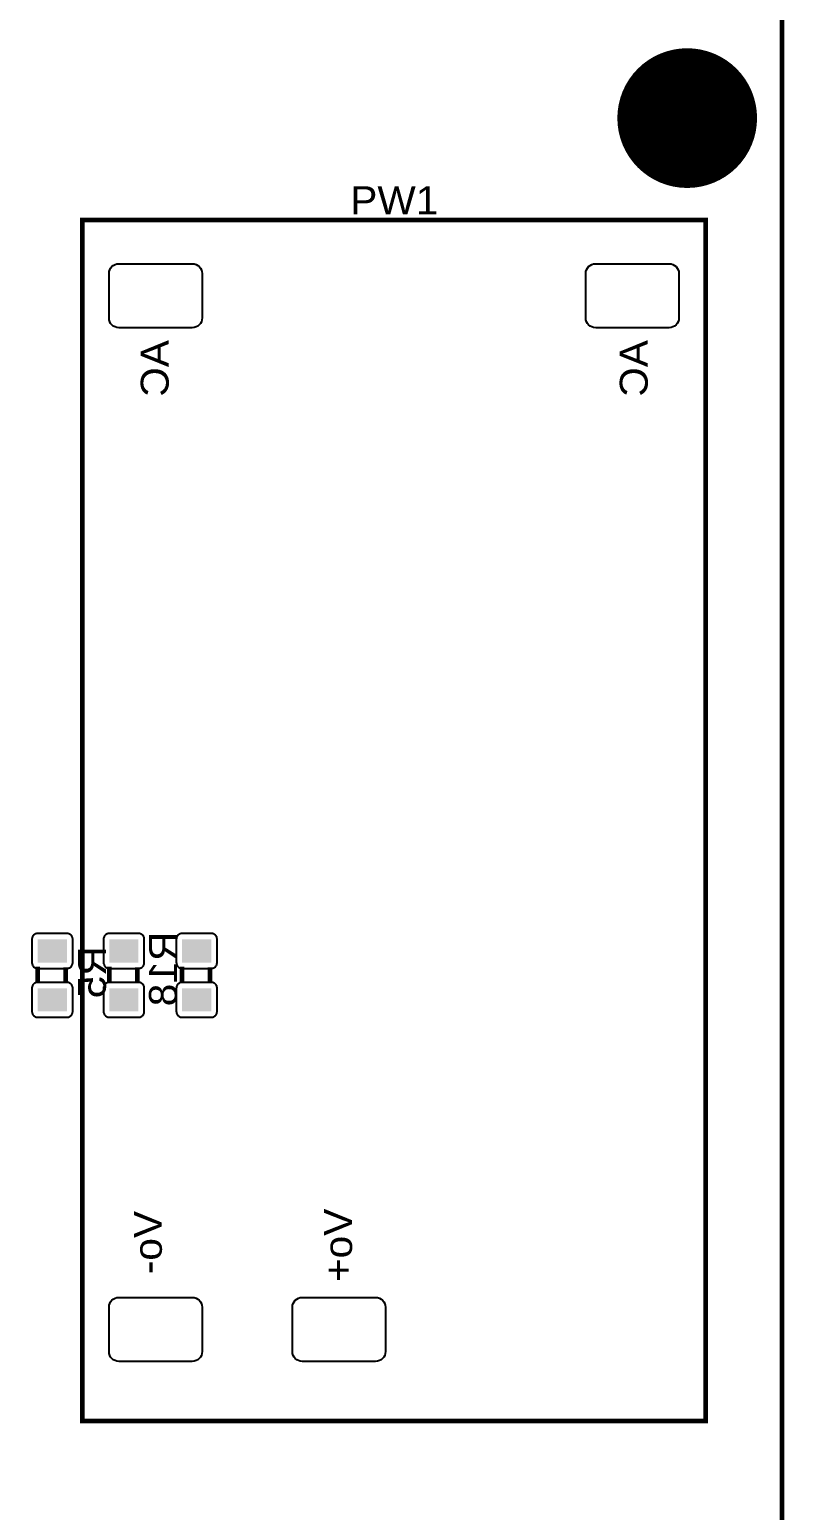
# Model space of a CAD drawing. Header units: inches. Extents: x 18.7 to 39.4, y 4.3 to 20.5.
# Drawn here: x 30.092 to 31.803, y 10.59 to 13.948 of the extents above; entities that cross this region are included whole.
import ezdxf

# ---------------------------------------------------------------- set-up
doc = ezdxf.new("R2010")
doc.units = ezdxf.units.IN
doc.header["$MEASUREMENT"] = 0
doc.styles.get("Standard").update_dxf_attribs({"font": 'arial.ttf'})

# ---------------------------------------------------------------- blocks, each defined once
blk = doc.blocks.new('RPAD')
blk.add_trace([(-0.5, -0.5), (-0.5, 0.5), (0.5, -0.5), (0.5, 0.5)])
blk = doc.blocks.new('EPAD')
at = {"const_width": 0.5}
blk.add_lwpolyline([(-0.25, 0, 1), (0.25, 0, 1)], format="xyb", close=True, dxfattribs=at)
blk = doc.blocks.new('NextionControlV4')
at = {"const_width": 0.008}
for points in [[(41.8232, 12.2592), (48.3286, 12.2592), (48.3286, 16.8025), (41.8232, 16.8025), (41.8232, 12.2592)], [(41.8232, 12.2592), (48.3286, 12.2592), (48.3286, 16.8025), (41.8232, 16.8025), (41.8232, 12.2592)], [(41.8232, 12.2592), (48.3286, 12.2592), (48.3286, 16.8025), (41.8232, 16.8025), (41.8232, 12.2592)], [(47.1266, 13.9148), (48.1975, 13.9148), (48.1975, 15.9778), (47.1266, 15.9778), (47.1266, 13.9148)], [(47.1266, 13.9148), (48.1975, 13.9148), (48.1975, 15.9778), (47.1266, 15.9778), (47.1266, 13.9148)], [(47.1266, 13.9148), (48.1975, 13.9148), (48.1975, 15.9778), (47.1266, 15.9778), (47.1266, 13.9148)], [(47.0502, 14.6673), (47.0502, 14.6953)], [(47.0502, 14.6673), (47.0502, 14.6953)], [(47.0502, 14.6673), (47.0502, 14.6953)], [(47.0982, 14.6673), (47.0982, 14.6943)], [(47.0982, 14.6673), (47.0982, 14.6943)], [(47.0982, 14.6673), (47.0982, 14.6943)], [(47.1732, 14.6673), (47.1732, 14.6953)], [(47.1732, 14.6673), (47.1732, 14.6953)], [(47.1732, 14.6673), (47.1732, 14.6953)], [(47.2212, 14.6673), (47.2212, 14.6943)], [(47.2212, 14.6673), (47.2212, 14.6943)], [(47.2212, 14.6673), (47.2212, 14.6943)], [(47.2982, 14.6673), (47.2982, 14.6953)], [(47.2982, 14.6673), (47.2982, 14.6953)], [(47.2982, 14.6673), (47.2982, 14.6953)], [(47.3462, 14.6673), (47.3462, 14.6943)], [(47.3462, 14.6673), (47.3462, 14.6943)], [(47.3462, 14.6673), (47.3462, 14.6943)]]:
    blk.add_lwpolyline(points, dxfattribs=at)
for points in [[(47.1726, 15.8098), (47.1726, 15.8858), (47.1729, 15.8893), (47.1739, 15.8925), (47.1754, 15.8954), (47.1775, 15.8979), (47.18, 15.9), (47.1829, 15.9015), (47.1861, 15.9025), (47.1896, 15.9028), (47.3156, 15.9028), (47.3191, 15.9025), (47.3223, 15.9015), (47.3252, 15.9), (47.3277, 15.8979), (47.3297, 15.8954), (47.3313, 15.8925), (47.3322, 15.8893), (47.3326, 15.8858), (47.3326, 15.8098), (47.3322, 15.8064), (47.3313, 15.8031), (47.3297, 15.8003), (47.3277, 15.7978), (47.3252, 15.7957), (47.3223, 15.7941), (47.3191, 15.7932), (47.3156, 15.7928), (47.1896, 15.7928), (47.1861, 15.7932), (47.1829, 15.7941), (47.18, 15.7957), (47.1775, 15.7978), (47.1754, 15.8003), (47.1739, 15.8031), (47.1729, 15.8064), (47.1726, 15.8098)], [(47.9915, 15.8098), (47.9915, 15.8858), (47.9918, 15.8893), (47.9928, 15.8925), (47.9943, 15.8954), (47.9964, 15.8979), (47.9989, 15.9), (48.0018, 15.9015), (48.005, 15.9025), (48.0085, 15.9028), (48.1345, 15.9028), (48.138, 15.9025), (48.1412, 15.9015), (48.1441, 15.9), (48.1466, 15.8979), (48.1486, 15.8954), (48.1502, 15.8925), (48.1511, 15.8893), (48.1515, 15.8858), (48.1515, 15.8098), (48.1511, 15.8064), (48.1502, 15.8031), (48.1486, 15.8003), (48.1466, 15.7978), (48.1441, 15.7957), (48.1412, 15.7941), (48.138, 15.7932), (48.1345, 15.7928), (48.0085, 15.7928), (48.005, 15.7932), (48.0018, 15.7941), (47.9989, 15.7957), (47.9964, 15.7978), (47.9943, 15.8003), (47.9928, 15.8031), (47.9918, 15.8064), (47.9915, 15.8098)], [(47.1102, 14.7023), (47.1102, 14.7423), (47.1102, 14.7434), (47.11, 14.7444), (47.1098, 14.7453), (47.1095, 14.7463), (47.109, 14.7471), (47.1086, 14.748), (47.108, 14.7487), (47.1073, 14.7494), (47.1066, 14.7501), (47.1059, 14.7506), (47.105, 14.7511), (47.1042, 14.7515), (47.1032, 14.7519), (47.1023, 14.7521), (47.1013, 14.7523), (47.1002, 14.7523), (47.0502, 14.7523), (47.0492, 14.7523), (47.0482, 14.7521), (47.0472, 14.7519), (47.0463, 14.7515), (47.0454, 14.7511), (47.0446, 14.7506), (47.0438, 14.7501), (47.0431, 14.7494), (47.0425, 14.7487), (47.0419, 14.748), (47.0414, 14.7471), (47.041, 14.7463), (47.0407, 14.7453), (47.0404, 14.7444), (47.0403, 14.7434), (47.0402, 14.7423), (47.0402, 14.7023), (47.0403, 14.7013), (47.0404, 14.7003), (47.0407, 14.6993), (47.041, 14.6984), (47.0414, 14.6975), (47.0419, 14.6967), (47.0425, 14.6959), (47.0431, 14.6952), (47.0438, 14.6946), (47.0446, 14.694), (47.0454, 14.6935), (47.0463, 14.6931), (47.0472, 14.6928), (47.0482, 14.6925), (47.0492, 14.6924), (47.0502, 14.6923), (47.1002, 14.6923), (47.1013, 14.6924), (47.1023, 14.6925), (47.1032, 14.6928), (47.1042, 14.6931), (47.105, 14.6935), (47.1059, 14.694), (47.1066, 14.6946), (47.1073, 14.6952), (47.108, 14.6959), (47.1086, 14.6967), (47.109, 14.6975), (47.1095, 14.6984), (47.1098, 14.6993), (47.11, 14.7003), (47.1102, 14.7013), (47.1102, 14.7023)], [(47.2332, 14.7023), (47.2332, 14.7423), (47.2332, 14.7434), (47.233, 14.7444), (47.2328, 14.7453), (47.2325, 14.7463), (47.232, 14.7471), (47.2316, 14.748), (47.231, 14.7487), (47.2303, 14.7494), (47.2296, 14.7501), (47.2289, 14.7506), (47.228, 14.7511), (47.2272, 14.7515), (47.2262, 14.7519), (47.2253, 14.7521), (47.2243, 14.7523), (47.2232, 14.7523), (47.1732, 14.7523), (47.1722, 14.7523), (47.1712, 14.7521), (47.1702, 14.7519), (47.1693, 14.7515), (47.1684, 14.7511), (47.1676, 14.7506), (47.1668, 14.7501), (47.1661, 14.7494), (47.1655, 14.7487), (47.1649, 14.748), (47.1644, 14.7471), (47.164, 14.7463), (47.1637, 14.7453), (47.1634, 14.7444), (47.1633, 14.7434), (47.1632, 14.7423), (47.1632, 14.7023), (47.1633, 14.7013), (47.1634, 14.7003), (47.1637, 14.6993), (47.164, 14.6984), (47.1644, 14.6975), (47.1649, 14.6967), (47.1655, 14.6959), (47.1661, 14.6952), (47.1668, 14.6946), (47.1676, 14.694), (47.1684, 14.6935), (47.1693, 14.6931), (47.1702, 14.6928), (47.1712, 14.6925), (47.1722, 14.6924), (47.1732, 14.6923), (47.2232, 14.6923), (47.2243, 14.6924), (47.2253, 14.6925), (47.2262, 14.6928), (47.2272, 14.6931), (47.228, 14.6935), (47.2289, 14.694), (47.2296, 14.6946), (47.2303, 14.6952), (47.231, 14.6959), (47.2316, 14.6967), (47.232, 14.6975), (47.2325, 14.6984), (47.2328, 14.6993), (47.233, 14.7003), (47.2332, 14.7013), (47.2332, 14.7023)], [(47.3582, 14.7023), (47.3582, 14.7423), (47.3582, 14.7434), (47.358, 14.7444), (47.3578, 14.7453), (47.3575, 14.7463), (47.357, 14.7471), (47.3566, 14.748), (47.356, 14.7487), (47.3553, 14.7494), (47.3546, 14.7501), (47.3539, 14.7506), (47.353, 14.7511), (47.3522, 14.7515), (47.3512, 14.7519), (47.3503, 14.7521), (47.3493, 14.7523), (47.3482, 14.7523), (47.2982, 14.7523), (47.2972, 14.7523), (47.2962, 14.7521), (47.2952, 14.7519), (47.2943, 14.7515), (47.2934, 14.7511), (47.2926, 14.7506), (47.2918, 14.7501), (47.2911, 14.7494), (47.2905, 14.7487), (47.2899, 14.748), (47.2894, 14.7471), (47.289, 14.7463), (47.2887, 14.7453), (47.2884, 14.7444), (47.2883, 14.7434), (47.2882, 14.7423), (47.2882, 14.7023), (47.2883, 14.7013), (47.2884, 14.7003), (47.2887, 14.6993), (47.289, 14.6984), (47.2894, 14.6975), (47.2899, 14.6967), (47.2905, 14.6959), (47.2911, 14.6952), (47.2918, 14.6946), (47.2926, 14.694), (47.2934, 14.6935), (47.2943, 14.6931), (47.2952, 14.6928), (47.2962, 14.6925), (47.2972, 14.6924), (47.2982, 14.6923), (47.3482, 14.6923), (47.3493, 14.6924), (47.3503, 14.6925), (47.3512, 14.6928), (47.3522, 14.6931), (47.353, 14.6935), (47.3539, 14.694), (47.3546, 14.6946), (47.3553, 14.6952), (47.356, 14.6959), (47.3566, 14.6967), (47.357, 14.6975), (47.3575, 14.6984), (47.3578, 14.6993), (47.358, 14.7003), (47.3582, 14.7013), (47.3582, 14.7023)], [(47.1102, 14.6183), (47.1102, 14.6583), (47.1102, 14.6594), (47.11, 14.6604), (47.1098, 14.6613), (47.1095, 14.6623), (47.109, 14.6631), (47.1086, 14.664), (47.108, 14.6647), (47.1073, 14.6654), (47.1066, 14.6661), (47.1059, 14.6666), (47.105, 14.6671), (47.1042, 14.6675), (47.1032, 14.6679), (47.1023, 14.6681), (47.1013, 14.6683), (47.1002, 14.6683), (47.0502, 14.6683), (47.0492, 14.6683), (47.0482, 14.6681), (47.0472, 14.6679), (47.0463, 14.6675), (47.0454, 14.6671), (47.0446, 14.6666), (47.0438, 14.6661), (47.0431, 14.6654), (47.0425, 14.6647), (47.0419, 14.664), (47.0414, 14.6631), (47.041, 14.6623), (47.0407, 14.6613), (47.0404, 14.6604), (47.0403, 14.6594), (47.0402, 14.6583), (47.0402, 14.6183), (47.0403, 14.6173), (47.0404, 14.6163), (47.0407, 14.6153), (47.041, 14.6144), (47.0414, 14.6135), (47.0419, 14.6127), (47.0425, 14.6119), (47.0431, 14.6112), (47.0438, 14.6106), (47.0446, 14.61), (47.0454, 14.6095), (47.0463, 14.6091), (47.0472, 14.6088), (47.0482, 14.6085), (47.0492, 14.6084), (47.0502, 14.6083), (47.1002, 14.6083), (47.1013, 14.6084), (47.1023, 14.6085), (47.1032, 14.6088), (47.1042, 14.6091), (47.105, 14.6095), (47.1059, 14.61), (47.1066, 14.6106), (47.1073, 14.6112), (47.108, 14.6119), (47.1086, 14.6127), (47.109, 14.6135), (47.1095, 14.6144), (47.1098, 14.6153), (47.11, 14.6163), (47.1102, 14.6173), (47.1102, 14.6183)], [(47.2332, 14.6183), (47.2332, 14.6583), (47.2332, 14.6594), (47.233, 14.6604), (47.2328, 14.6613), (47.2325, 14.6623), (47.232, 14.6631), (47.2316, 14.664), (47.231, 14.6647), (47.2303, 14.6654), (47.2296, 14.6661), (47.2289, 14.6666), (47.228, 14.6671), (47.2272, 14.6675), (47.2262, 14.6679), (47.2253, 14.6681), (47.2243, 14.6683), (47.2232, 14.6683), (47.1732, 14.6683), (47.1722, 14.6683), (47.1712, 14.6681), (47.1702, 14.6679), (47.1693, 14.6675), (47.1684, 14.6671), (47.1676, 14.6666), (47.1668, 14.6661), (47.1661, 14.6654), (47.1655, 14.6647), (47.1649, 14.664), (47.1644, 14.6631), (47.164, 14.6623), (47.1637, 14.6613), (47.1634, 14.6604), (47.1633, 14.6594), (47.1632, 14.6583), (47.1632, 14.6183), (47.1633, 14.6173), (47.1634, 14.6163), (47.1637, 14.6153), (47.164, 14.6144), (47.1644, 14.6135), (47.1649, 14.6127), (47.1655, 14.6119), (47.1661, 14.6112), (47.1668, 14.6106), (47.1676, 14.61), (47.1684, 14.6095), (47.1693, 14.6091), (47.1702, 14.6088), (47.1712, 14.6085), (47.1722, 14.6084), (47.1732, 14.6083), (47.2232, 14.6083), (47.2243, 14.6084), (47.2253, 14.6085), (47.2262, 14.6088), (47.2272, 14.6091), (47.228, 14.6095), (47.2289, 14.61), (47.2296, 14.6106), (47.2303, 14.6112), (47.231, 14.6119), (47.2316, 14.6127), (47.232, 14.6135), (47.2325, 14.6144), (47.2328, 14.6153), (47.233, 14.6163), (47.2332, 14.6173), (47.2332, 14.6183)], [(47.3582, 14.6183), (47.3582, 14.6583), (47.3582, 14.6594), (47.358, 14.6604), (47.3578, 14.6613), (47.3575, 14.6623), (47.357, 14.6631), (47.3566, 14.664), (47.356, 14.6647), (47.3553, 14.6654), (47.3546, 14.6661), (47.3539, 14.6666), (47.353, 14.6671), (47.3522, 14.6675), (47.3512, 14.6679), (47.3503, 14.6681), (47.3493, 14.6683), (47.3482, 14.6683), (47.2982, 14.6683), (47.2972, 14.6683), (47.2962, 14.6681), (47.2952, 14.6679), (47.2943, 14.6675), (47.2934, 14.6671), (47.2926, 14.6666), (47.2918, 14.6661), (47.2911, 14.6654), (47.2905, 14.6647), (47.2899, 14.664), (47.2894, 14.6631), (47.289, 14.6623), (47.2887, 14.6613), (47.2884, 14.6604), (47.2883, 14.6594), (47.2882, 14.6583), (47.2882, 14.6183), (47.2883, 14.6173), (47.2884, 14.6163), (47.2887, 14.6153), (47.289, 14.6144), (47.2894, 14.6135), (47.2899, 14.6127), (47.2905, 14.6119), (47.2911, 14.6112), (47.2918, 14.6106), (47.2926, 14.61), (47.2934, 14.6095), (47.2943, 14.6091), (47.2952, 14.6088), (47.2962, 14.6085), (47.2972, 14.6084), (47.2982, 14.6083), (47.3482, 14.6083), (47.3493, 14.6084), (47.3503, 14.6085), (47.3512, 14.6088), (47.3522, 14.6091), (47.353, 14.6095), (47.3539, 14.61), (47.3546, 14.6106), (47.3553, 14.6112), (47.356, 14.6119), (47.3566, 14.6127), (47.357, 14.6135), (47.3575, 14.6144), (47.3578, 14.6153), (47.358, 14.6163), (47.3582, 14.6173), (47.3582, 14.6183)], [(47.1726, 14.0342), (47.1726, 14.1102), (47.1729, 14.1137), (47.1739, 14.1169), (47.1754, 14.1198), (47.1775, 14.1223), (47.18, 14.1244), (47.1829, 14.1259), (47.1861, 14.1269), (47.1896, 14.1272), (47.3156, 14.1272), (47.3191, 14.1269), (47.3223, 14.1259), (47.3252, 14.1244), (47.3277, 14.1223), (47.3297, 14.1198), (47.3313, 14.1169), (47.3322, 14.1137), (47.3326, 14.1102), (47.3326, 14.0342), (47.3322, 14.0308), (47.3313, 14.0276), (47.3297, 14.0247), (47.3277, 14.0222), (47.3252, 14.0201), (47.3223, 14.0186), (47.3191, 14.0176), (47.3156, 14.0172), (47.1896, 14.0172), (47.1861, 14.0176), (47.1829, 14.0186), (47.18, 14.0201), (47.1775, 14.0222), (47.1754, 14.0247), (47.1739, 14.0276), (47.1729, 14.0308), (47.1726, 14.0342)], [(47.4875, 14.0342), (47.4875, 14.1102), (47.4879, 14.1137), (47.4889, 14.1169), (47.4904, 14.1198), (47.4925, 14.1223), (47.495, 14.1244), (47.4979, 14.1259), (47.5011, 14.1269), (47.5045, 14.1272), (47.6305, 14.1272), (47.634, 14.1269), (47.6372, 14.1259), (47.6401, 14.1244), (47.6426, 14.1223), (47.6447, 14.1198), (47.6462, 14.1169), (47.6472, 14.1137), (47.6475, 14.1102), (47.6475, 14.0342), (47.6472, 14.0308), (47.6462, 14.0276), (47.6447, 14.0247), (47.6426, 14.0222), (47.6401, 14.0201), (47.6372, 14.0186), (47.634, 14.0176), (47.6305, 14.0172), (47.5045, 14.0172), (47.5011, 14.0176), (47.4979, 14.0186), (47.495, 14.0201), (47.4925, 14.0222), (47.4904, 14.0247), (47.4889, 14.0276), (47.4879, 14.0308), (47.4875, 14.0342)]]:
    blk.add_lwpolyline(points, close=True)
at = {"xscale": 0.24, "yscale": 0.24}
blk.add_blockref('EPAD', (48.1657, 16.1529), dxfattribs=at)
at = {"xscale": 0.04, "yscale": 0.05, "rotation": 270}
for p in [(47.0752, 14.7223), (47.1982, 14.7223), (47.3232, 14.7223), (47.0752, 14.6383), (47.1982, 14.6383), (47.3232, 14.6383)]:
    blk.add_blockref('RPAD', p, dxfattribs=at)
at = {"width": 1.041667}
blk.add_text('PW1', height=0.048, dxfattribs=at).set_placement((47.587, 15.9878))
blk.add_text('PW1', height=0.048, dxfattribs=at).set_placement((47.587, 15.9878))
blk.add_text('PW1', height=0.048, dxfattribs=at).set_placement((47.587, 15.9878))
at = {"text_generation_flag": 2, "width": 1.041667}
for s, p in [('AC', (47.2751, 15.7717)), ('AC', (47.2751, 15.7717)), ('AC', (47.2751, 15.7717)), ('AC', (48.0979, 15.7717)), ('AC', (48.0979, 15.7717)), ('AC', (48.0979, 15.7717)), ('R18', (47.2892, 14.7553)), ('R18', (47.2892, 14.7553)), ('R18', (47.2892, 14.7553)), ('R5', (47.1672, 14.7303)), ('R5', (47.1672, 14.7303)), ('R5', (47.1672, 14.7303)), ('Vo-', (47.2633, 14.2757)), ('Vo-', (47.2633, 14.2757)), ('Vo-', (47.2633, 14.2757)), ('Vo+', (47.5901, 14.2796)), ('Vo+', (47.5901, 14.2796)), ('Vo+', (47.5901, 14.2796))]:
    blk.add_text(s, height=0.048, rotation=90, dxfattribs=at).set_placement(p)

msp = doc.modelspace()

# ---------------------------------------------------------------- block references
at = {"xscale": 1.32, "yscale": 1.32, "zscale": 1.32}
msp.add_blockref('NextionControlV4', (-31.9957, -7.5748), dxfattribs=at)

doc.saveas('drawing.dxf')
